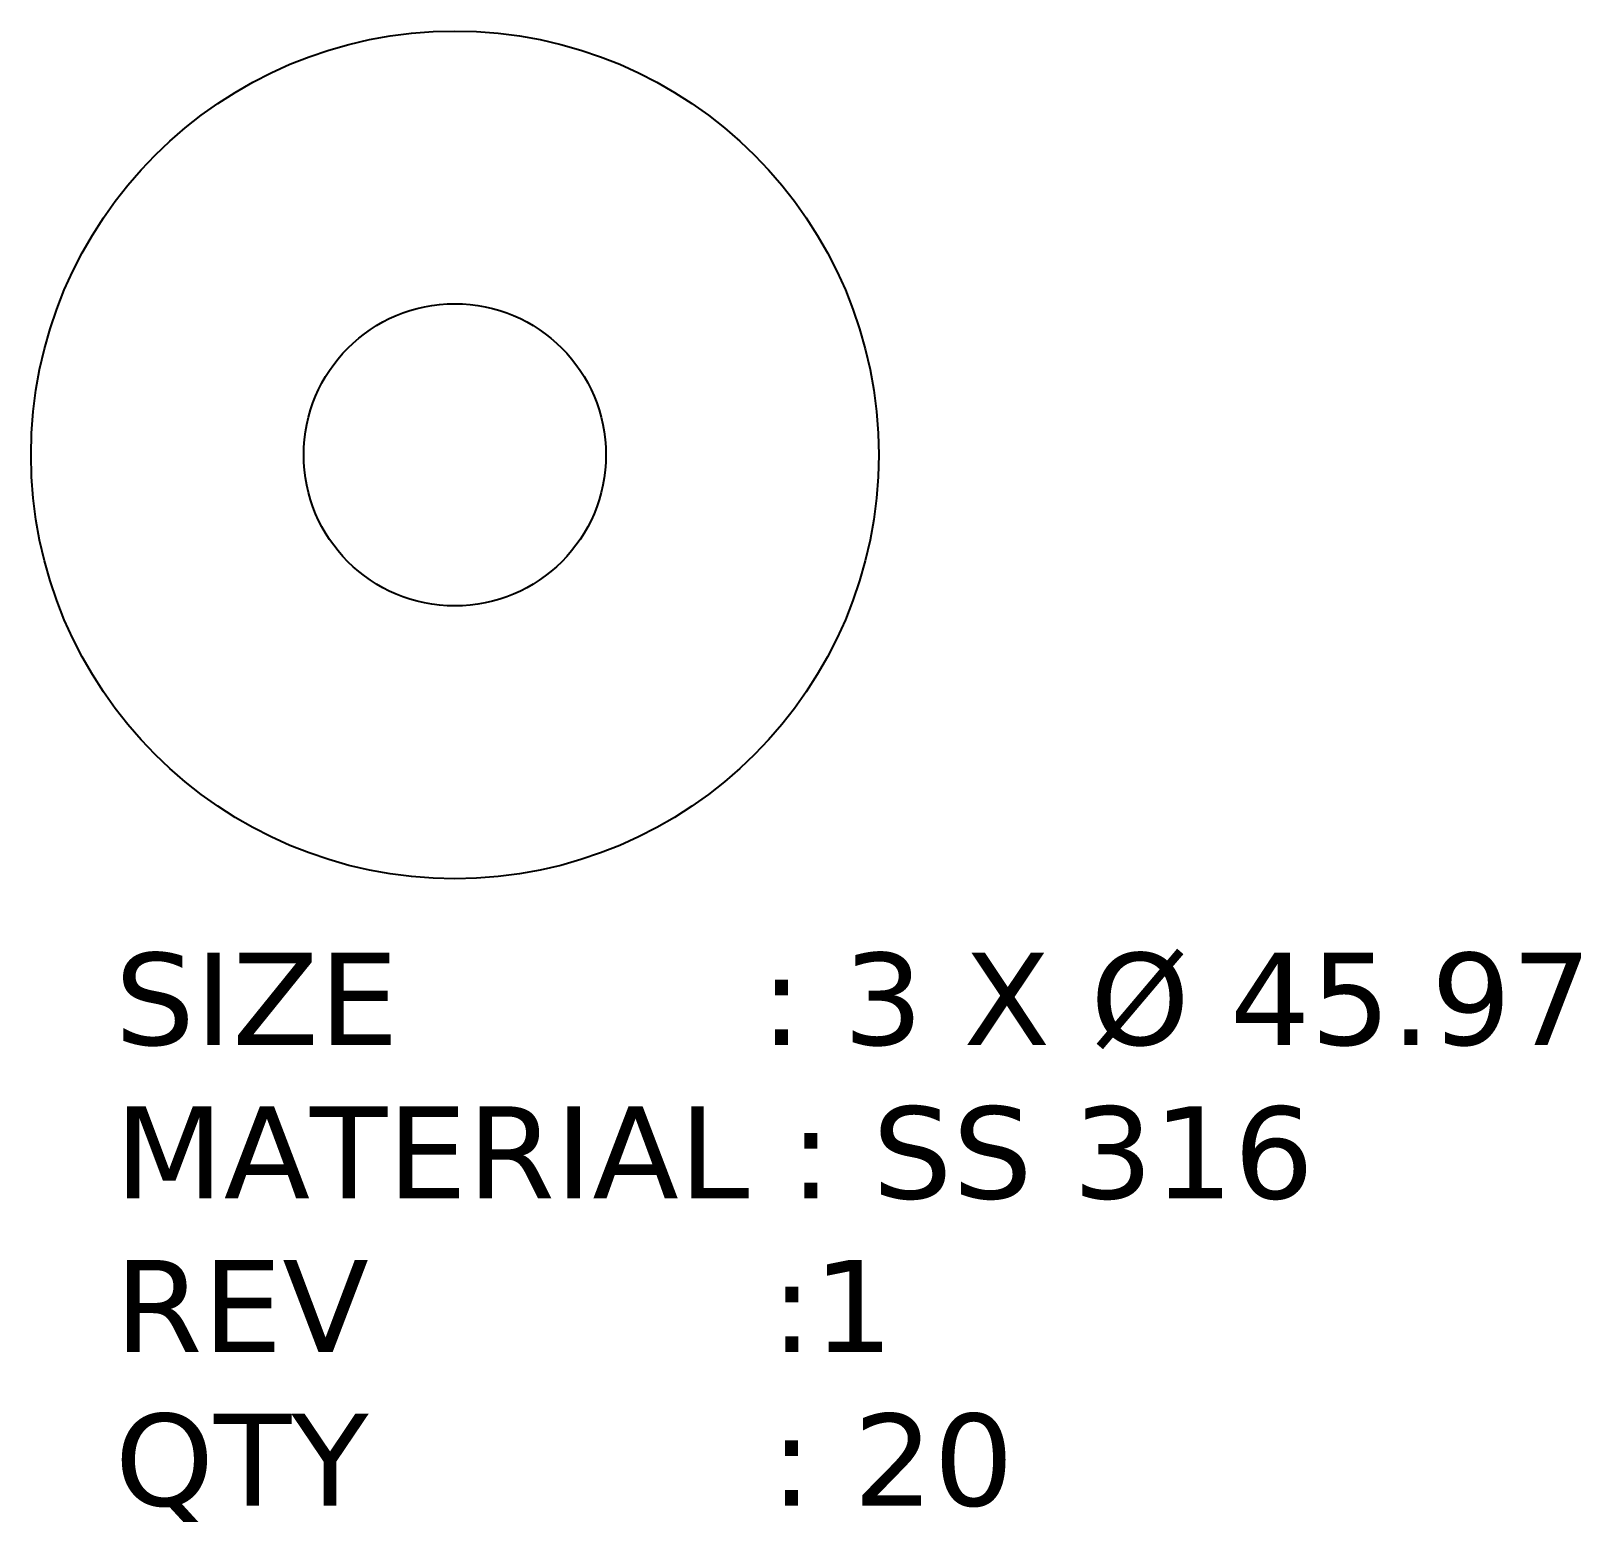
# Model space of a CAD drawing. Header units: inches. Extents: x 962.8 to 1046.9, y 336.2 to 417.1.
import ezdxf

# ---------------------------------------------------------------- set-up
doc = ezdxf.new("R2010")
doc.units = ezdxf.units.IN
doc.header["$MEASUREMENT"] = 0
doc.layers.add('LaserCutting', color=3, linetype='Continuous')

msp = doc.modelspace()

# ---------------------------------------------------------------- linework, layer by layer
at = {"layer": 'LaserCutting'}
for radius in [23, 8.2]:
    msp.add_circle((985.796, 394.146), radius, dxfattribs=at)

# ---------------------------------------------------------------- texts
at = {"layer": 'LaserCutting', "insert": (967.337, 367.129), "char_height": 5, "width": 109.35927, "attachment_point": 1}
msp.add_mtext('{\\fVerdana|b0|i0|c0|p34;SIZE         : 3 X %%C 45.97\\PMATERIAL : SS 316\\PREV          :1\\PQTY          : 20}', dxfattribs=at)

doc.saveas('drawing.dxf')
